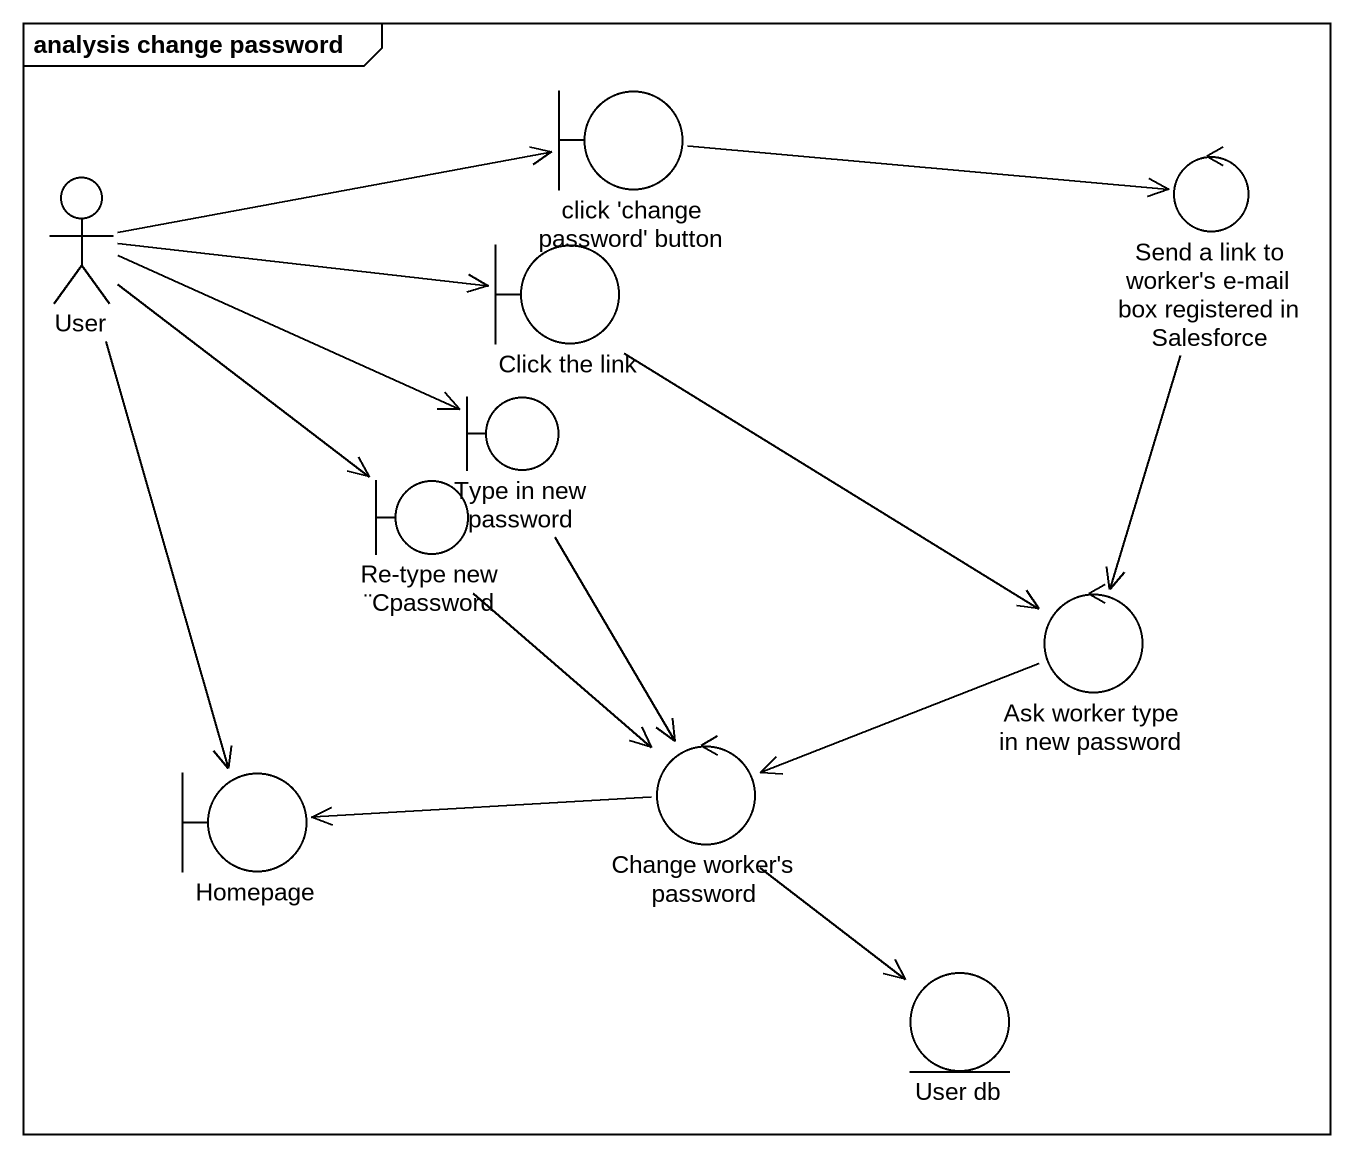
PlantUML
@startuml
mainframe analysis change password
boundary "click 'change password' button" as click_change_password_button
actor User
control "Send a link to worker's e-mail box registered in Salesforce" as Send_a_link_to_worker_s_e
boundary "Click the link" as Click_the_link
boundary "Type in new password" as Type_in_new_password
boundary "Re-type new ¨Cpassword" as Re_type_new_Cpassword
control "Ask worker type in new password" as Ask_worker_type_in_new
boundary Homepage
control "Change worker's password" as Change_worker_s_password
entity "User db" as User_db
click_change_password_button -right-> Send_a_link_to_worker_s_e
User -right-> click_change_password_button
User -right-> Click_the_link
User -right-> Type_in_new_password
User --> Re_type_new_Cpassword
User --> Homepage
Send_a_link_to_worker_s_e --> Ask_worker_type_in_new
Click_the_link --> Ask_worker_type_in_new
Type_in_new_password --> Change_worker_s_password
Re_type_new_Cpassword --> Change_worker_s_password
Ask_worker_type_in_new -left-> Change_worker_s_password
Change_worker_s_password -left-> Homepage
Change_worker_s_password --> User_db
@enduml
